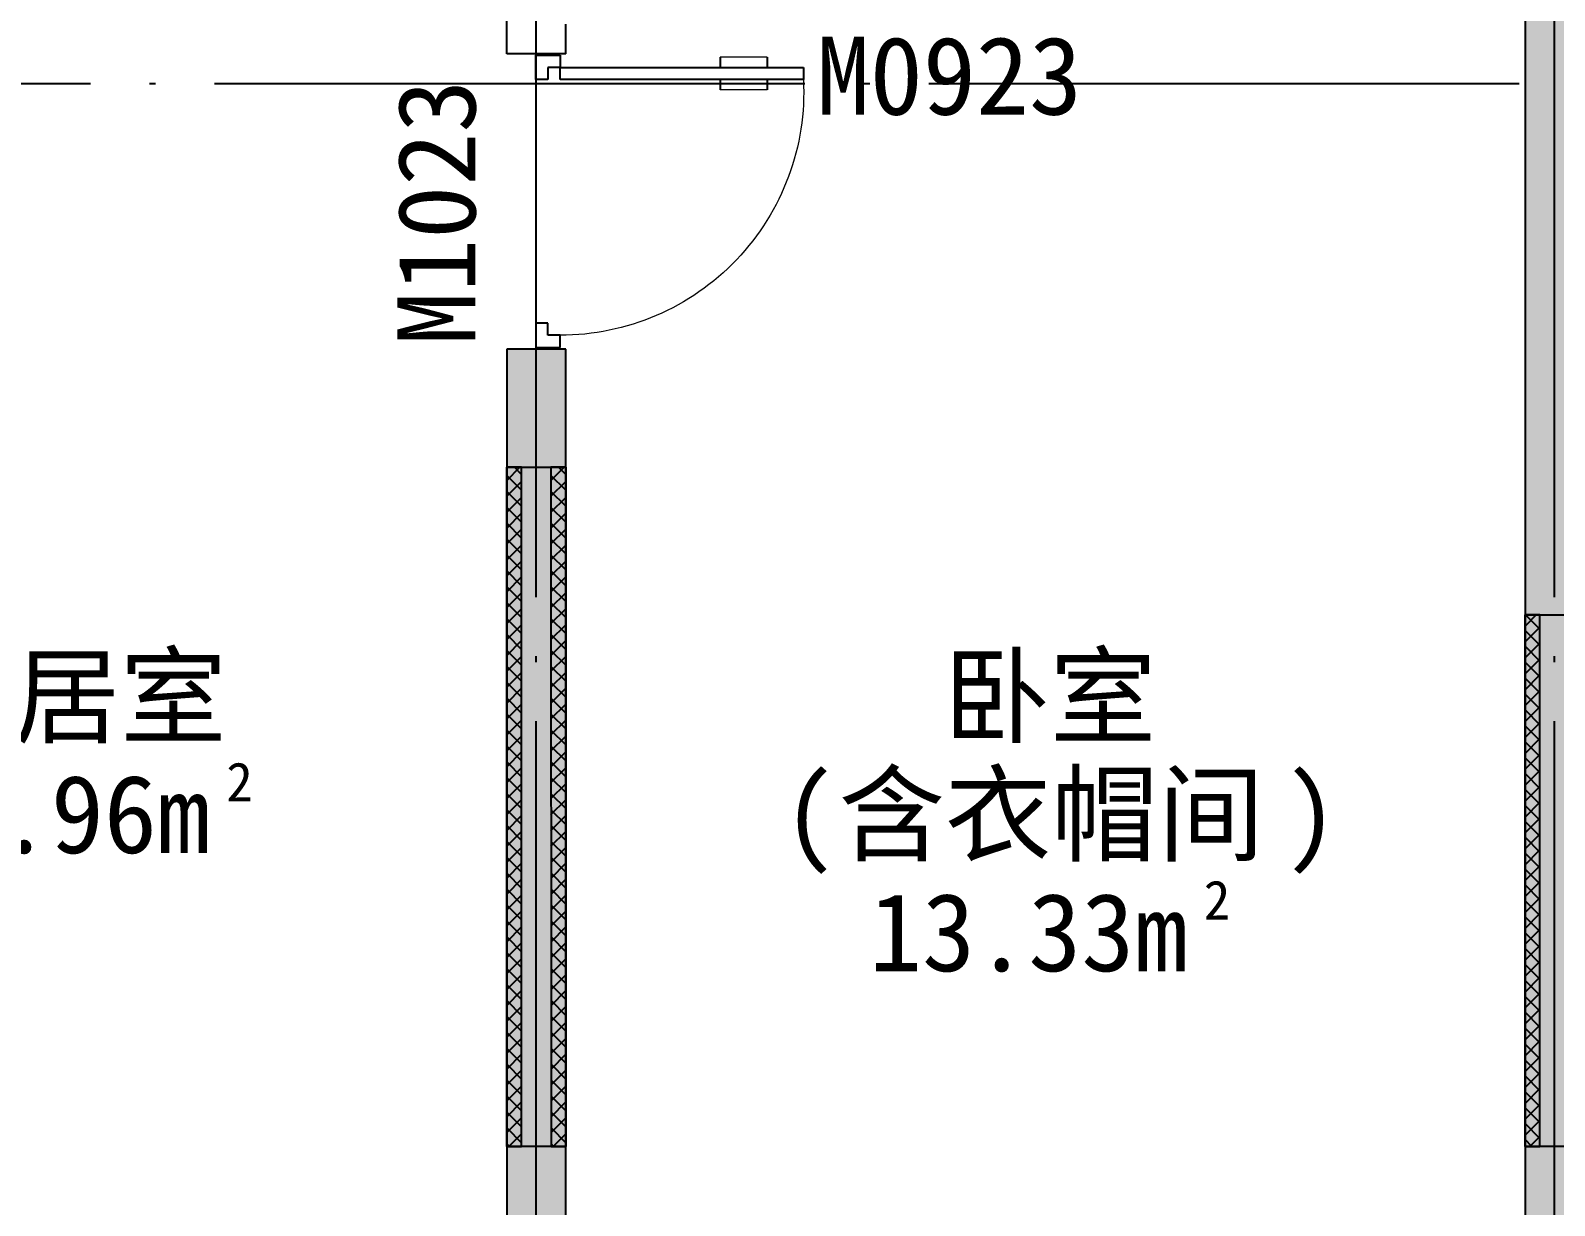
# Model space of a CAD drawing. Extents: x -46233 to 84150, y 109350 to 390860.
# Drawn here: x 23539 to 28703, y 228000 to 231979 of the extents above; entities that cross this region are included whole.
import ezdxf

# ---------------------------------------------------------------- set-up
doc = ezdxf.new("R2010")
doc.units = 0
doc.header["$LTSCALE"] = 1000
doc.header["$MEASUREMENT"] = 0
doc.linetypes.add('3#-轴线$1$DOTE', pattern=[2.42, 2, -0.2, 0.02, -0.2])
doc.linetypes.add('DASH', pattern=[0.35, 0.25, -0.1])
doc.layers.get('Defpoints').update_dxf_attribs({"color": 4, "linetype": 'DASH'})
for name, color, linetype in [('120+120-墙体-连接$0$A-COLU-CONC-HATC', 204, 'Continuous'), ('120+120-墙体-连接$0$A-FLOR-UNDR', 177, 'Continuous'), ('120+120-墙体-连接$0$A-WALL-BLOK', 131, 'Continuous'), ('120+120-墙体-连接$0$A-WALL-CONC', 9, 'Continuous'), ('120+120-墙体-连接$0$A-WALL-INSL', 241, 'Continuous'), ('120-MC编号-奇$0$$5$A-ANNO-TEXT', 255, 'Continuous'), ('120-墙体$0$120-墙体$0$A-COLU-CONC-HATC', 204, 'Continuous'), ('120-墙体$0$120-墙体$0$A-DOOR', 51, 'Continuous'), ('120-墙体$0$120-墙体$0$A-WALL-BLOK', 131, 'Continuous'), ('120-墙体$0$120-墙体$0$A-WALL-CONC', 9, 'Continuous'), ('120-文字-标$0$A-ANNO-TEXT', 7, 'Continuous'), ('3#-轴线$1$A-ANNO-DOTE', 10, '3#-轴线$1$DOTE'), ('S-ANNO-TEXT', 7, 'Continuous'), ('S-PC-FQ-WYQ', 4, 'Continuous')]:
    doc.layers.add(name, color=color, linetype=linetype)
doc.styles.add('120-MC编号-奇$0$Standard', font='')
doc.styles.add('120-文字-标$0$Standard', font='')
doc.styles.get('120-MC编号-奇$0$Standard').set_extended_font_data('SimSun')
doc.styles.get('120-文字-标$0$Standard').set_extended_font_data('SimSun')

# ---------------------------------------------------------------- blocks, each defined once
blk = doc.blocks.new('120+120-墙体-连接')
at = {"layer": '120+120-墙体-连接$0$A-COLU-CONC-HATC'}
for points in [[(-150, -100), (-100, -100), (0, -33.3), (0, 100), (-150, 100)], [(0, -33.3), (100, -100), (150, -100), (150, 100), (0, 100)], [(0, -33.3), (-100, -100), (-100, -5900), (0, -5966.7), (100, -5900), (100, -100)], [(-100, -5900), (-100, -6100), (0, -6100), (0, -5966.7)], [(0, -5966.7), (0, -6100), (100, -6100), (100, -5900)]]:
    blk.add_hatch(color=256, dxfattribs=at).paths.add_polyline_path(points)
at = {"layer": '120+120-墙体-连接$0$A-FLOR-UNDR'}
for points in [[(-602, 1700), (-102, 1700), (-102, 200), (-602, 200)], [(598, 1700), (98, 1700), (98, 200), (598, 200)]]:
    blk.add_lwpolyline(points, close=True, dxfattribs=at)
at = {"layer": '120+120-墙体-连接$0$A-WALL-BLOK'}
for p, q in [((-102, 1700), (-102, 200)), ((98, 1700), (-102, 1700)), ((98, 1700), (98, 200)), ((98, 200), (-102, 200))]:
    blk.add_line(p, q, dxfattribs=at)
at = {"layer": '120+120-墙体-连接$0$A-WALL-CONC'}
for p, q in [((-150, 100), (0, 100)), ((-150, 100), (-150, -100)), ((0, 100), (150, 100)), ((150, 100), (150, -100)), ((-150, -100), (-100, -100)), ((-100, -100), (-100, -5900)), ((100, -100), (100, -5900)), ((100, -100), (150, -100)), ((-100, -5900), (-100, -5900)), ((100, -5900), (100, -5900)), ((-100, -6100), (0, -6100)), ((0, -6100), (100, -6100))]:
    blk.add_line(p, q, dxfattribs=at)
at = {"layer": '120+120-墙体-连接$0$A-WALL-INSL'}
for p, q in [((-150, 200), (0, 200)), ((0, 200), (150, 200))]:
    blk.add_line(p, q, dxfattribs=at)
blk = doc.blocks.new('120-墙体$0$120-墙体$0$$DorLib2D$00000009')
for p, q in [((0.4129, 0.9053), (0.4129, 0.0807)), ((0.4541, 0.9053), (0.4129, 0.9053)), ((0.4541, 0.0807), (0.4541, 0.9053)), ((0.4129, 0.7822), (0.378, 0.7822)), ((0.489, 0.7822), (0.4541, 0.7822)), ((0.4129, 0.6235), (0.378, 0.6235)), ((0.489, 0.6235), (0.4541, 0.6235)), ((-0.4941, 0.0807), (-0.4529, 0.0807)), ((-0.4941, -0.0018), (-0.4941, 0.0807)), ((-0.4529, 0.0807), (-0.4529, 0.0395)), ((0.4129, 0.0807), (0.4541, 0.0807)), ((0.4953, 0.0807), (0.4541, 0.0807)), ((0.4541, 0.0807), (0.4541, 0.0395)), ((0.4953, -0.0018), (0.4953, 0.0807)), ((-0.4529, 0.0395), (-0.4117, 0.0395)), ((-0.4117, 0.0395), (-0.4117, -0.0018)), ((0.4541, 0.0395), (0.4129, 0.0395)), ((0.4129, 0.0395), (0.4129, -0.0018)), ((-0.4941, -0.0018), (-0.4941, -0.0018)), ((-0.4117, -0.0018), (-0.4941, -0.0018)), ((0.4129, -0.0018), (0.4953, -0.0018)), ((0.4953, -0.0018), (0.4953, -0.0018))]:
    blk.add_line(p, q)
at = {"lineweight": 13}
for p, q in [((0.378, 0.7822), (0.378, 0.6235)), ((0.489, 0.7822), (0.489, 0.6235))]:
    blk.add_line(p, q, dxfattribs=at)
blk.add_arc((0.3716, 0.0817), 0.8246, 87.134, 180.0717, dxfattribs=at)
blk = doc.blocks.new('120-墙体')
at = {"layer": '120-墙体$0$120-墙体$0$A-COLU-CONC-HATC'}
blk.add_hatch(color=256, dxfattribs=at).paths.add_polyline_path([(-2550, -11000), (-2550, -8000), (-2750, -8000), (-2750, -11000), (-2650, -11066.7)])
at = {"layer": '120-墙体$0$120-墙体$0$A-WALL-BLOK'}
for p, q in [((-2750, -7000), (-2750, -6800)), ((-2550, -7000), (-2550, -6900))]:
    blk.add_line(p, q, dxfattribs=at)
at = {"layer": '120-墙体$0$120-墙体$0$A-WALL-CONC'}
for p, q in [((-2550, -7000), (-2750, -7000)), ((-2550, -8000), (-2750, -8000)), ((-2750, -8000), (-2750, -11000)), ((-2550, -11000), (-2550, -8000))]:
    blk.add_line(p, q, dxfattribs=at)
at = {"layer": 'Defpoints'}
blk.add_lwpolyline([(700, -4900), (700, -11200)], dxfattribs=at)
at = {"layer": '120-墙体$0$120-墙体$0$A-DOOR', "xscale": 1000, "yscale": -1000, "zscale": 200, "rotation": 90}
blk.add_blockref('120-墙体$0$120-墙体$0$$DorLib2D$00000009', (-2650, -7500), dxfattribs=at)
blk = doc.blocks.new('120-文字-标')
at = {"layer": '120-文字-标$0$A-ANNO-TEXT', "style": '120-文字-标$0$Standard'}
for s, height, p in [('起居室', 264.35, (4869.3, -2206.6)), ('卧室', 264.35, (8379.6, -2206.6)), ('(', 264.3, (7835.4, -2606.6)), ('含衣帽间', 264.35, (8024.4, -2606.6)), (')', 264.3, (9536.6, -2606.6))]:
    blk.add_text(s, height=height, dxfattribs=at).set_placement(p)
at = {"layer": 'Defpoints', "style": '120-文字-标$0$Standard'}
for s, height, p in [('2', 132.2, (5949.9, -2431.6)), ('15.96m', 264.35, (4815.8, -2606.6)), ('2', 132.2, (9261.6, -2831.6)), ('13.33m', 264.35, (8127.4, -3006.6))]:
    blk.add_text(s, height=height, dxfattribs=at).set_placement(p)
blk = doc.blocks.new('3#-标准层')
for name, p in [('120-墙体', (20100, 0)), ('120-文字-标', (10450, -7100)), ('120+120-墙体-连接', (20900, -5100))]:
    blk.add_blockref(name, p)
blk = doc.blocks.new('3#-轴线')
at = {"layer": '3#-轴线$1$A-ANNO-DOTE'}
for points in [[(20900, -16100), (20900, 5500)], [(17450, -16100), (17450, -3200)], [(-3000, -7100), (45757.3, -7100)]]:
    blk.add_lwpolyline(points, dxfattribs=at)
blk = doc.blocks.new('120-MC编号-奇')
at = {"layer": '120-MC编号-奇$0$$5$A-ANNO-TEXT', "color": 2, "style": '120-MC编号-奇$0$Standard'}
blk.add_text('M0923', height=264.35, dxfattribs=at).set_placement((7950.2, -106))
blk.add_text('M1023', height=264.35, rotation=90, dxfattribs=at).set_placement((6794.1, -886.2))
blk = doc.blocks.new('A$C53EF3948')
at = {"layer": 'S-PC-FQ-WYQ'}
h = blk.add_hatch(dxfattribs=at)
h.set_pattern_fill('ANSI37', color=8, scale=12, angle=90)
h.set_pattern_definition([(135, (-844352.53, 504101.195), (-26.9407684, -26.9407684), []), (225, (-844352.53, 504101.195), (26.9407684, -26.9407684), [])])
h.paths.add_polyline_path([(17450.1, -10800.2), (17500.1, -10800.2), (17499.9, -8500.1), (17449.9, -8500.1)])
h = blk.add_hatch(dxfattribs=at)
h.set_pattern_fill('ANSI37', color=8, scale=12, angle=90)
h.set_pattern_definition([(135, (-844202.53, 504101.195), (-26.9407684, -26.9407684), []), (225, (-844202.53, 504101.195), (26.9407684, -26.9407684), [])])
h.paths.add_polyline_path([(17600.1, -10800.2), (17650.1, -10800.2), (17649.9, -8500.1), (17599.9, -8500.1)])
h = blk.add_hatch(dxfattribs=at)
h.set_pattern_fill('ANSI37', color=8, scale=12, angle=270)
h.set_pattern_definition([(315, (882752.42, -523551.577), (26.9407684, 26.9407684), []), (45, (882752.42, -523551.577), (-26.9407684, 26.9407684), [])])
h.paths.add_polyline_path([(20950, -9000.1), (20900, -9000.1), (20900, -10800.2), (20950, -10800.2)])
at = {"layer": 'S-PC-FQ-WYQ', "color": 8}
for points in [[(17450.1, -10800.2), (17500.1, -10800.2), (17499.9, -8500.1), (17449.9, -8500.1)], [(17449.9, -8500.1), (17649.9, -8500.1), (17650.1, -10800.2), (17450.1, -10800.2)], [(17600.1, -10800.2), (17650.1, -10800.2), (17649.9, -8500.1), (17599.9, -8500.1)], [(20950, -9000.1), (20900, -9000.1), (20900, -10800.2), (20950, -10800.2)], [(21100, -10800.2), (20900, -10800.2), (20900, -9000.1), (21100, -9000.1)]]:
    blk.add_lwpolyline(points, close=True, dxfattribs=at)

msp = doc.modelspace()

# ---------------------------------------------------------------- block references
for name, p in [('3#-轴线', (7802.7, 238900)), ('3#-标准层', (7802.7, 238900)), ('120-MC编号-奇', (18252.7, 231800))]:
    msp.add_blockref(name, p)
at = {"layer": 'S-ANNO-TEXT'}
msp.add_blockref('A$C53EF3948', (7702.7, 239000.1), dxfattribs=at)

doc.saveas('drawing.dxf')
